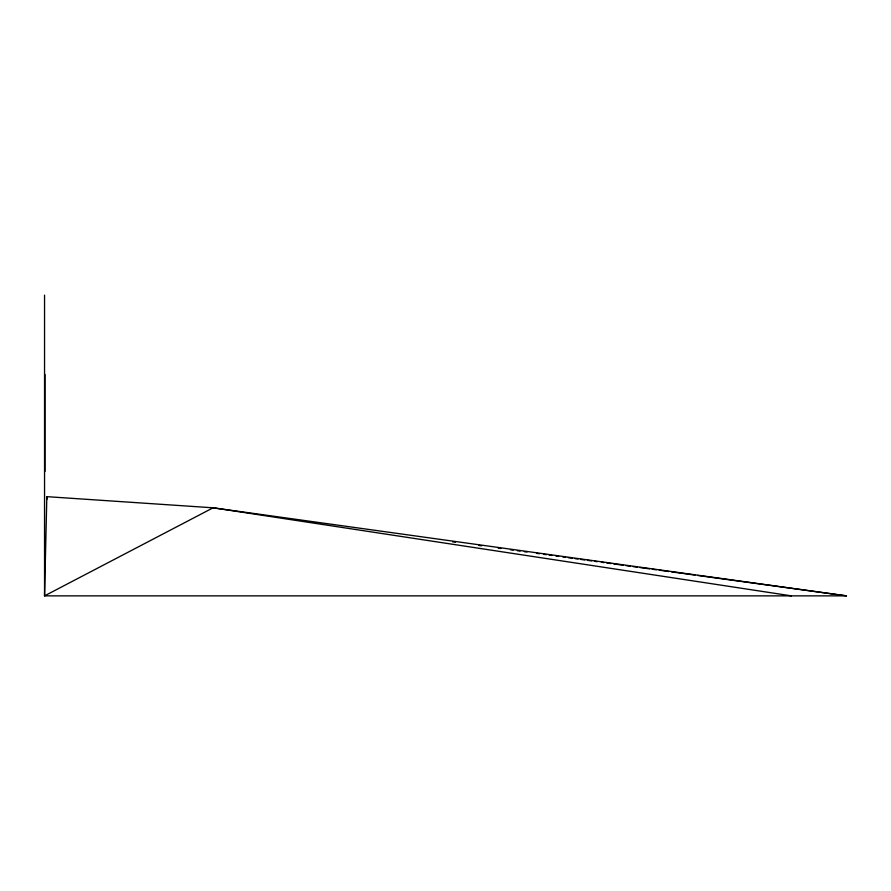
<?xml version="1.0" encoding="UTF-8"?>
<svg xmlns="http://www.w3.org/2000/svg" width="891" height="891" viewBox="0 0 891 891"><rect width="100%" height="100%" fill="white"/><g stroke="black" fill="none" stroke-linecap="round" stroke-linejoin="round"><path stroke-width="1.34" d="M46.833 496.655L44.55 595.867L846.45 595.867L213.105 507.803L46.833 496.655L46.833 499.405M452.673 541.851L455.424 542.229M478.835 545.437L481.585 545.815M498.114 548.088L500.865 548.466M510.498 549.78L513.249 550.159M517.381 550.727L520.144 551.106M524.264 551.674L527.026 552.052M536.66 553.367L539.411 553.745M543.543 554.313L546.294 554.692M549.056 555.071L551.807 555.449M555.939 556.017L558.69 556.396M562.822 556.964L565.573 557.343M568.324 557.721L572.456 558.278M575.207 558.657L577.969 559.036M580.72 559.414L584.852 559.982M587.603 560.361L591.735 560.929M594.486 561.308L597.237 561.686M601.369 562.254L604.131 562.622M606.882 563.001L611.014 563.569M613.765 563.947L623.399 565.273M626.15 565.651L630.282 566.219M633.044 566.598L637.165 567.155M639.927 567.534L649.561 568.859M652.312 569.238L656.444 569.806M659.195 570.184L668.84 571.51M671.591 571.877L695.002 575.096M697.753 575.475L846.45 595.867M791.431 595.867L213.105 507.803L44.55 595.867L44.55 295.133M44.984 374.454L44.984 471.439"/></g></svg>
